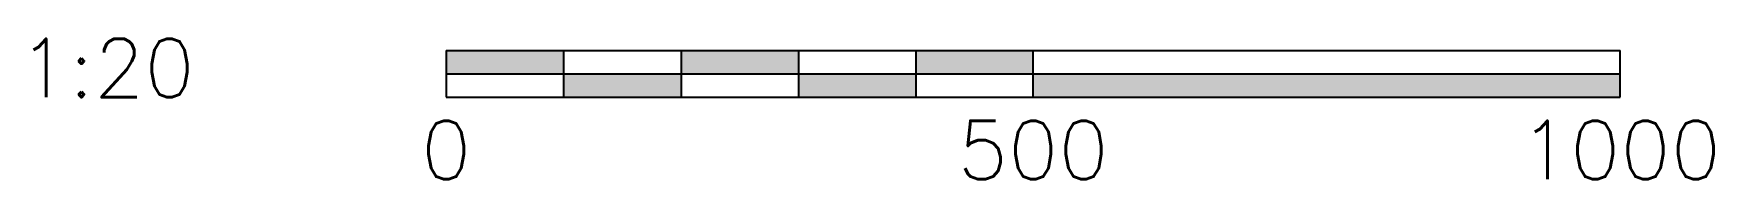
# Model space of a CAD drawing. Extents: x -351 to 1079, y -70 to 50.
import ezdxf
from ezdxf.enums import TextEntityAlignment as Align

# ---------------------------------------------------------------- set-up
doc = ezdxf.new("R2010")
doc.units = 0
doc.header["$LTSCALE"] = 10
doc.styles.add('HEL25', font='romans.shx', dxfattribs={"height": 2.5})

msp = doc.modelspace()

# ---------------------------------------------------------------- linework, layer by layer
for p, q in [((0, 40), (1000, 40)), ((0, 40), (0, 20)), ((100, 40), (100, 20)), ((200, 40), (200, 20)), ((300, 40), (300, 20)), ((400, 40), (400, 20)), ((500, 20), (500, 40)), ((1000, 20), (1000, 40)), ((1000, 0), (1000, 40)), ((0, 20), (1000, 20)), ((0, 20), (0, 0)), ((100, 20), (100, 0)), ((200, 20), (200, 0)), ((300, 20), (300, 0)), ((400, 20), (400, 0)), ((500, 0), (500, 20)), ((1000, 0), (1000, 20)), ((0, 0), (1000, 0))]:
    msp.add_line(p, q)
for points in [[(0, 40), (100, 40), (0, 20), (100, 20)], [(200, 40), (300, 40), (200, 20), (300, 20)], [(400, 40), (500, 40), (400, 20), (500, 20)], [(100, 20), (200, 20), (100, 0), (200, 0)], [(300, 20), (400, 20), (300, 0), (400, 0)], [(500, 20), (1000, 20), (500, 0), (1000, 0)]]:
    msp.add_solid(points)

# ---------------------------------------------------------------- texts
at = {"style": 'HEL25'}
msp.add_text('1:20', height=50, rotation=360, dxfattribs=at).set_placement((-289.3, 50), align=Align.TOP_CENTER)
for s, p in [('0', (0, -20)), ('500', (500, -20)), ('1000', (1000, -20))]:
    msp.add_text(s, height=50, dxfattribs=at).set_placement(p, align=Align.TOP_CENTER)

doc.saveas('drawing.dxf')
